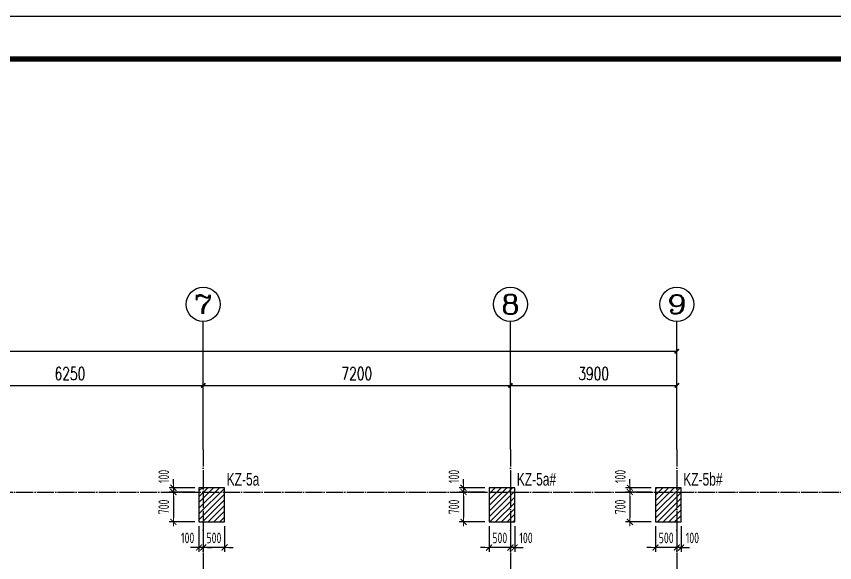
# Model space of a CAD drawing. Extents: x -441005 to 725361, y -182459 to 319313.
# Drawn here: x 6471 to 25648, y -57755 to -44950 of the extents above; entities that cross this region are included whole.
import ezdxf
from ezdxf.enums import TextEntityAlignment as Align

# ---------------------------------------------------------------- set-up
doc = ezdxf.new("R2010")
doc.units = 0
doc.header["$LTSCALE"] = 100
doc.linetypes.add('DOTE', pattern=[2.42, 2, -0.2, 0.02, -0.2])
doc.layers.get('0').update_dxf_attribs({"linetype": 'CONTINUOUS'})
doc.layers.get('Defpoints').update_dxf_attribs({"linetype": 'CONTINUOUS'})
for name, color, linetype in [('AXIS', 3, 'CONTINUOUS'), ('AXIS_TEXT', 7, 'CONTINUOUS'), ('COLU', 7, 'CONTINUOUS'), ('DOTE', 8, 'DOTE'), ('S审图修改', 2, 'CONTINUOUS'), ('TEXT', 7, 'CONTINUOUS'), ('图框', 7, 'CONTINUOUS')]:
    doc.layers.add(name, color=color, linetype=linetype)
doc.layers.add('COLU-平法定位', color=3, linetype='ByLayer', lineweight=18)
doc.layers.add('T填充图层(非模板)', color=251, linetype='CONTINUOUS', lineweight=0)
doc.styles.add('_TCH_AXIS', font='COMPLEX', dxfattribs={"bigfont": 'GBCBIG'})
doc.styles.add('_TCH_DIM_T3', font='simplex_.ttf', dxfattribs={"width": 0.705882, "bigfont": 'GBCBIG'})
doc.styles.add('BW_Dim', font='Bweng.shx', dxfattribs={"width": 0.7, "bigfont": 'hztxt.shx'})
doc.styles.add('COMPLEX', font='COMPLEX')
doc.styles.add('TCCAD_Dimension', font='Tssdeng.shx', dxfattribs={"width": 0.7, "bigfont": 'hztxt.shx'})
doc.dimstyles.new('_TCH_ARCH&&100', dxfattribs={"dimtxt": 297.5, "dimasz": 100, "dimexe": 250, "dimexo": 300, "dimgap": 126.25, "dimtad": 1, "dimdec": 0, "dimzin": 0, "dimdsep": 46, "dimtxsty": '_TCH_DIM_T3', "dimblk": 'ARCHTICK', "dimcen": 0.09, "dimclrt": 7, "dimazin": 2, "dimtfac": 1, "dimtdec": 0, "dimtix": 1, "dimtmove": 2, "dimatfit": 3, "dimfxl": 0, "dimtolj": 1, "dimtzin": 0, "dimarcsym": 0})
doc.dimstyles.new('TCCAD_100_100', dxfattribs={"dimtxt": 250, "dimasz": 100, "dimexe": 100, "dimexo": 100, "dimgap": 100, "dimtad": 1, "dimdec": 0, "dimzin": 0, "dimdsep": 46, "dimtxsty": 'TCCAD_Dimension', "dimblk": '_TCDBK100_100', "dimcen": 0, "dimclrt": 7, "dimadec": 0, "dimazin": 0, "dimtfac": 1, "dimtdec": 0, "dimtix": 1, "dimtmove": 2, "dimatfit": 3, "dimfxl": 0, "dimtolj": 1, "dimtzin": 0, "dimarcsym": 0})
pattern_1 = [(45, (0, 47000), (-67.35192, 67.35192), [])]

# ---------------------------------------------------------------- blocks, each defined once
blk = doc.blocks.new('_AXISO')
blk.add_circle((0, 0), 0.5)
at = {"layer": 'AXIS_TEXT', "style": 'COMPLEX', "width": 1.041667}
blk.add_attdef('A', text='', height=0.56, dxfattribs=at).set_placement((-0.25, -0.28), (0.25, -0.28), align=Align.FIT)
blk = doc.blocks.new('_ArchTick')
at = {"color": 0, "linetype": 'ByBlock', "const_width": 0.4}
blk.add_lwpolyline([(-0.5, -0.5), (0.5, 0.5)], dxfattribs=at)
blk = doc.blocks.new('*D905')
at = {"layer": 'AXIS', "color": 0, "lineweight": -2}
for p, q in [((4600, -54800), (4600, -53350)), ((10850, -54800), (10850, -53350)), ((4600, -53600), (10850, -53600))]:
    blk.add_line(p, q, dxfattribs=at)
at = {"layer": 'Defpoints', "color": 0}
for p in [(10850, -53600), (4600, -55100), (10850, -55100)]:
    blk.add_point(p, dxfattribs=at)
at = {"layer": 'AXIS', "color": 0, "lineweight": -2, "xscale": 100, "yscale": 100, "zscale": 100, "rotation": 180}
blk.add_blockref('_ArchTick', (4600, -53600), dxfattribs=at)
at = {"layer": 'AXIS', "color": 0, "lineweight": -2, "xscale": 100, "yscale": 100, "zscale": 100}
blk.add_blockref('_ArchTick', (10850, -53600), dxfattribs=at)
at = {"layer": 'AXIS', "color": 7, "insert": (7725, -53324), "char_height": 297.5, "attachment_point": 5, "style": '_TCH_DIM_T3'}
blk.add_mtext('\\A1;6250', dxfattribs=at)
blk = doc.blocks.new('*D913')
at = {"layer": 'AXIS', "color": 0, "lineweight": -2}
for p, q in [((-29800, -54800), (-29800, -52550)), ((21950, -54800), (21950, -52550)), ((-29800, -52800), (21950, -52800))]:
    blk.add_line(p, q, dxfattribs=at)
at = {"layer": 'Defpoints', "color": 0}
for p in [(21950, -52800), (-29800, -55100), (21950, -55100)]:
    blk.add_point(p, dxfattribs=at)
at = {"layer": 'AXIS', "color": 0, "lineweight": -2, "xscale": 100, "yscale": 100, "zscale": 100, "rotation": 180}
blk.add_blockref('_ArchTick', (-29800, -52800), dxfattribs=at)
at = {"layer": 'AXIS', "color": 0, "lineweight": -2, "xscale": 100, "yscale": 100, "zscale": 100}
blk.add_blockref('_ArchTick', (21950, -52800), dxfattribs=at)
at = {"layer": 'AXIS', "color": 7, "insert": (-3925, -52524), "char_height": 297.5, "attachment_point": 5, "style": '_TCH_DIM_T3'}
blk.add_mtext('\\A1;51750', dxfattribs=at)
blk = doc.blocks.new('*D914')
at = {"layer": 'AXIS', "color": 0, "lineweight": -2}
for p, q in [((10850, -54800), (10850, -53350)), ((18050, -54800), (18050, -53350)), ((10850, -53600), (18050, -53600))]:
    blk.add_line(p, q, dxfattribs=at)
at = {"layer": 'Defpoints', "color": 0}
for p in [(18050, -53600), (10850, -55100), (18050, -55100)]:
    blk.add_point(p, dxfattribs=at)
at = {"layer": 'AXIS', "color": 0, "lineweight": -2, "xscale": 100, "yscale": 100, "zscale": 100, "rotation": 180}
blk.add_blockref('_ArchTick', (10850, -53600), dxfattribs=at)
at = {"layer": 'AXIS', "color": 0, "lineweight": -2, "xscale": 100, "yscale": 100, "zscale": 100}
blk.add_blockref('_ArchTick', (18050, -53600), dxfattribs=at)
at = {"layer": 'AXIS', "color": 7, "insert": (14450, -53324), "char_height": 297.5, "attachment_point": 5, "style": '_TCH_DIM_T3'}
blk.add_mtext('\\A1;7200', dxfattribs=at)
blk = doc.blocks.new('*D915')
at = {"layer": 'AXIS', "color": 0, "lineweight": -2}
for p, q in [((18050, -54800), (18050, -53350)), ((21950, -54800), (21950, -53350)), ((18050, -53600), (21950, -53600))]:
    blk.add_line(p, q, dxfattribs=at)
at = {"layer": 'Defpoints', "color": 0}
for p in [(21950, -53600), (18050, -55100), (21950, -55100)]:
    blk.add_point(p, dxfattribs=at)
at = {"layer": 'AXIS', "color": 0, "lineweight": -2, "xscale": 100, "yscale": 100, "zscale": 100, "rotation": 180}
blk.add_blockref('_ArchTick', (18050, -53600), dxfattribs=at)
at = {"layer": 'AXIS', "color": 0, "lineweight": -2, "xscale": 100, "yscale": 100, "zscale": 100}
blk.add_blockref('_ArchTick', (21950, -53600), dxfattribs=at)
at = {"layer": 'AXIS', "color": 7, "insert": (20000, -53324), "char_height": 297.5, "attachment_point": 5, "style": '_TCH_DIM_T3'}
blk.add_mtext('\\A1;3900', dxfattribs=at)
blk = doc.blocks.new('_TCDBK100_100')
blk.add_line((-1, 0), (1, 0))
at = {"const_width": 0.25}
blk.add_lwpolyline([(-0.7, -0.7), (0.7, 0.7)], dxfattribs=at)
blk = doc.blocks.new('*D930')
at = {"layer": 'COLU-平法定位', "color": 0, "linetype": 'Continuous', "lineweight": -2}
for p, q in [((20850, -55900), (20850, -55800)), ((21350, -56000), (20750, -56000)), ((21350, -56100), (20750, -56100)), ((20850, -56000), (20850, -56100)), ((20850, -56200), (20850, -56300))]:
    blk.add_line(p, q, dxfattribs=at)
at = {"layer": 'Defpoints', "color": 0, "linetype": 'Continuous'}
for p in [(20850, -56100), (21450, -56000), (21450, -56100)]:
    blk.add_point(p, dxfattribs=at)
at = {"layer": 'COLU-平法定位', "color": 0, "linetype": 'Continuous', "lineweight": -2, "xscale": 100, "yscale": 100, "zscale": 100}
for p, rotation in [((20850, -56000), 270), ((20850, -56100), 90)]:
    blk.add_blockref('_TCDBK100_100', p, dxfattribs=dict(at, rotation=rotation))
at = {"layer": 'COLU-平法定位', "color": 7, "linetype": 'Continuous', "insert": (20625, -55735), "char_height": 250, "attachment_point": 5, "rotation": 90, "style": 'TCCAD_Dimension'}
blk.add_mtext('\\A1;100', dxfattribs=at)
blk = doc.blocks.new('*D931')
at = {"layer": 'COLU-平法定位', "color": 0, "linetype": 'Continuous', "lineweight": -2}
for p, q in [((21350, -56100), (20750, -56100)), ((20850, -56200), (20850, -56700)), ((21350, -56800), (20750, -56800))]:
    blk.add_line(p, q, dxfattribs=at)
at = {"layer": 'Defpoints', "color": 0, "linetype": 'Continuous'}
for p in [(21450, -56100), (20850, -56800), (21450, -56800)]:
    blk.add_point(p, dxfattribs=at)
at = {"layer": 'COLU-平法定位', "color": 0, "linetype": 'Continuous', "lineweight": -2, "xscale": 100, "yscale": 100, "zscale": 100}
for p, rotation in [((20850, -56100), 90), ((20850, -56800), 270)]:
    blk.add_blockref('_TCDBK100_100', p, dxfattribs=dict(at, rotation=rotation))
at = {"layer": 'COLU-平法定位', "color": 7, "linetype": 'Continuous', "insert": (20625, -56450), "char_height": 250, "attachment_point": 5, "rotation": 90, "style": 'TCCAD_Dimension'}
blk.add_mtext('\\A1;700', dxfattribs=at)
blk = doc.blocks.new('*D932')
at = {"layer": 'COLU-平法定位', "color": 0, "linetype": 'Continuous', "lineweight": -2}
for p, q in [((21950, -56900), (21950, -57500)), ((22050, -56900), (22050, -57500)), ((21850, -57400), (21750, -57400)), ((22050, -57400), (21950, -57400)), ((22150, -57400), (22250, -57400))]:
    blk.add_line(p, q, dxfattribs=at)
at = {"layer": 'Defpoints', "color": 0, "linetype": 'Continuous'}
for p in [(21950, -56800), (22050, -56800), (21950, -57400)]:
    blk.add_point(p, dxfattribs=at)
at = {"layer": 'COLU-平法定位', "color": 0, "linetype": 'Continuous', "lineweight": -2, "xscale": 100, "yscale": 100, "zscale": 100}
for p, rotation in [((21950, -57400), 2.334537313969202e-08), ((22050, -57400), 180.0000000233454)]:
    blk.add_blockref('_TCDBK100_100', p, dxfattribs=dict(at, rotation=rotation))
at = {"layer": 'COLU-平法定位', "color": 7, "linetype": 'Continuous', "insert": (22315, -57175), "char_height": 250, "attachment_point": 5, "rotation": 0, "style": 'TCCAD_Dimension'}
blk.add_mtext('\\A1;100', dxfattribs=at)
blk = doc.blocks.new('*D933')
at = {"layer": 'COLU-平法定位', "color": 0, "linetype": 'Continuous', "lineweight": -2}
for p, q in [((21450, -56900), (21450, -57500)), ((21950, -56900), (21950, -57500)), ((21350, -57400), (21250, -57400)), ((21950, -57400), (21450, -57400)), ((22050, -57400), (22150, -57400))]:
    blk.add_line(p, q, dxfattribs=at)
at = {"layer": 'Defpoints', "color": 0, "linetype": 'Continuous'}
for p in [(21450, -56800), (21950, -56800), (21450, -57400)]:
    blk.add_point(p, dxfattribs=at)
at = {"layer": 'COLU-平法定位', "color": 0, "linetype": 'Continuous', "lineweight": -2, "xscale": 100, "yscale": 100, "zscale": 100}
for p, rotation in [((21450, -57400), 2.334537313969202e-08), ((21950, -57400), 180.0000000233454)]:
    blk.add_blockref('_TCDBK100_100', p, dxfattribs=dict(at, rotation=rotation))
at = {"layer": 'COLU-平法定位', "color": 7, "linetype": 'Continuous', "insert": (21700, -57175), "char_height": 250, "attachment_point": 5, "rotation": 0, "style": 'TCCAD_Dimension'}
blk.add_mtext('\\A1;500', dxfattribs=at)
blk = doc.blocks.new('*D942')
at = {"layer": 'COLU-平法定位', "color": 0, "linetype": 'Continuous', "lineweight": -2}
for p, q in [((16950, -55900), (16950, -55800)), ((17450, -56000), (16850, -56000)), ((17450, -56100), (16850, -56100)), ((16950, -56000), (16950, -56100)), ((16950, -56200), (16950, -56300))]:
    blk.add_line(p, q, dxfattribs=at)
at = {"layer": 'Defpoints', "color": 0, "linetype": 'Continuous'}
for p in [(16950, -56100), (17550, -56000), (17550, -56100)]:
    blk.add_point(p, dxfattribs=at)
at = {"layer": 'COLU-平法定位', "color": 0, "linetype": 'Continuous', "lineweight": -2, "xscale": 100, "yscale": 100, "zscale": 100}
for p, rotation in [((16950, -56000), 270), ((16950, -56100), 90)]:
    blk.add_blockref('_TCDBK100_100', p, dxfattribs=dict(at, rotation=rotation))
at = {"layer": 'COLU-平法定位', "color": 7, "linetype": 'Continuous', "insert": (16725, -55735), "char_height": 250, "attachment_point": 5, "rotation": 90, "style": 'TCCAD_Dimension'}
blk.add_mtext('\\A1;100', dxfattribs=at)
blk = doc.blocks.new('*D943')
at = {"layer": 'COLU-平法定位', "color": 0, "linetype": 'Continuous', "lineweight": -2}
for p, q in [((17450, -56100), (16850, -56100)), ((16950, -56200), (16950, -56700)), ((17450, -56800), (16850, -56800))]:
    blk.add_line(p, q, dxfattribs=at)
at = {"layer": 'Defpoints', "color": 0, "linetype": 'Continuous'}
for p in [(17550, -56100), (16950, -56800), (17550, -56800)]:
    blk.add_point(p, dxfattribs=at)
at = {"layer": 'COLU-平法定位', "color": 0, "linetype": 'Continuous', "lineweight": -2, "xscale": 100, "yscale": 100, "zscale": 100}
for p, rotation in [((16950, -56100), 90), ((16950, -56800), 270)]:
    blk.add_blockref('_TCDBK100_100', p, dxfattribs=dict(at, rotation=rotation))
at = {"layer": 'COLU-平法定位', "color": 7, "linetype": 'Continuous', "insert": (16725, -56450), "char_height": 250, "attachment_point": 5, "rotation": 90, "style": 'TCCAD_Dimension'}
blk.add_mtext('\\A1;700', dxfattribs=at)
blk = doc.blocks.new('*D944')
at = {"layer": 'COLU-平法定位', "color": 0, "linetype": 'Continuous', "lineweight": -2}
for p, q in [((18050, -56900), (18050, -57500)), ((18150, -56900), (18150, -57500)), ((17950, -57400), (17850, -57400)), ((18150, -57400), (18050, -57400)), ((18250, -57400), (18350, -57400))]:
    blk.add_line(p, q, dxfattribs=at)
at = {"layer": 'Defpoints', "color": 0, "linetype": 'Continuous'}
for p in [(18050, -56800), (18150, -56800), (18050, -57400)]:
    blk.add_point(p, dxfattribs=at)
at = {"layer": 'COLU-平法定位', "color": 0, "linetype": 'Continuous', "lineweight": -2, "xscale": 100, "yscale": 100, "zscale": 100}
for p, rotation in [((18050, -57400), 2.334537313969202e-08), ((18150, -57400), 180.0000000233454)]:
    blk.add_blockref('_TCDBK100_100', p, dxfattribs=dict(at, rotation=rotation))
at = {"layer": 'COLU-平法定位', "color": 7, "linetype": 'Continuous', "insert": (18415, -57175), "char_height": 250, "attachment_point": 5, "rotation": 0, "style": 'TCCAD_Dimension'}
blk.add_mtext('\\A1;100', dxfattribs=at)
blk = doc.blocks.new('*D945')
at = {"layer": 'COLU-平法定位', "color": 0, "linetype": 'Continuous', "lineweight": -2}
for p, q in [((17550, -56900), (17550, -57500)), ((18050, -56900), (18050, -57500)), ((17450, -57400), (17350, -57400)), ((18050, -57400), (17550, -57400)), ((18150, -57400), (18250, -57400))]:
    blk.add_line(p, q, dxfattribs=at)
at = {"layer": 'Defpoints', "color": 0, "linetype": 'Continuous'}
for p in [(17550, -56800), (18050, -56800), (17550, -57400)]:
    blk.add_point(p, dxfattribs=at)
at = {"layer": 'COLU-平法定位', "color": 0, "linetype": 'Continuous', "lineweight": -2, "xscale": 100, "yscale": 100, "zscale": 100}
for p, rotation in [((17550, -57400), 2.334537313969202e-08), ((18050, -57400), 180.0000000233454)]:
    blk.add_blockref('_TCDBK100_100', p, dxfattribs=dict(at, rotation=rotation))
at = {"layer": 'COLU-平法定位', "color": 7, "linetype": 'Continuous', "insert": (17800, -57175), "char_height": 250, "attachment_point": 5, "rotation": 0, "style": 'TCCAD_Dimension'}
blk.add_mtext('\\A1;500', dxfattribs=at)
blk = doc.blocks.new('*D954')
at = {"layer": 'COLU-平法定位', "color": 0, "linetype": 'Continuous', "lineweight": -2}
for p, q in [((10150, -55900), (10150, -55800)), ((10650, -56000), (10050, -56000)), ((10650, -56100), (10050, -56100)), ((10150, -56000), (10150, -56100)), ((10150, -56200), (10150, -56300))]:
    blk.add_line(p, q, dxfattribs=at)
at = {"layer": 'Defpoints', "color": 0, "linetype": 'Continuous'}
for p in [(10150, -56100), (10750, -56000), (10750, -56100)]:
    blk.add_point(p, dxfattribs=at)
at = {"layer": 'COLU-平法定位', "color": 0, "linetype": 'Continuous', "lineweight": -2, "xscale": 100, "yscale": 100, "zscale": 100}
for p, rotation in [((10150, -56000), 270), ((10150, -56100), 90)]:
    blk.add_blockref('_TCDBK100_100', p, dxfattribs=dict(at, rotation=rotation))
at = {"layer": 'COLU-平法定位', "color": 7, "linetype": 'Continuous', "insert": (9925, -55735), "char_height": 250, "attachment_point": 5, "rotation": 90, "style": 'TCCAD_Dimension'}
blk.add_mtext('\\A1;100', dxfattribs=at)
blk = doc.blocks.new('*D955')
at = {"layer": 'COLU-平法定位', "color": 0, "linetype": 'Continuous', "lineweight": -2}
for p, q in [((10650, -56100), (10050, -56100)), ((10150, -56200), (10150, -56700)), ((10650, -56800), (10050, -56800))]:
    blk.add_line(p, q, dxfattribs=at)
at = {"layer": 'Defpoints', "color": 0, "linetype": 'Continuous'}
for p in [(10750, -56100), (10150, -56800), (10750, -56800)]:
    blk.add_point(p, dxfattribs=at)
at = {"layer": 'COLU-平法定位', "color": 0, "linetype": 'Continuous', "lineweight": -2, "xscale": 100, "yscale": 100, "zscale": 100}
for p, rotation in [((10150, -56100), 90), ((10150, -56800), 270)]:
    blk.add_blockref('_TCDBK100_100', p, dxfattribs=dict(at, rotation=rotation))
at = {"layer": 'COLU-平法定位', "color": 7, "linetype": 'Continuous', "insert": (9925, -56450), "char_height": 250, "attachment_point": 5, "rotation": 90, "style": 'TCCAD_Dimension'}
blk.add_mtext('\\A1;700', dxfattribs=at)
blk = doc.blocks.new('*D956')
at = {"layer": 'COLU-平法定位', "color": 0, "linetype": 'Continuous', "lineweight": -2}
for p, q in [((10850, -56900), (10850, -57500)), ((11350, -56900), (11350, -57500)), ((10750, -57400), (10650, -57400)), ((11350, -57400), (10850, -57400)), ((11450, -57400), (11550, -57400))]:
    blk.add_line(p, q, dxfattribs=at)
at = {"layer": 'Defpoints', "color": 0, "linetype": 'Continuous'}
for p in [(10850, -56800), (11350, -56800), (10850, -57400)]:
    blk.add_point(p, dxfattribs=at)
at = {"layer": 'COLU-平法定位', "color": 0, "linetype": 'Continuous', "lineweight": -2, "xscale": 100, "yscale": 100, "zscale": 100}
for p, rotation in [((10850, -57400), 2.334537313969202e-08), ((11350, -57400), 180.0000000233454)]:
    blk.add_blockref('_TCDBK100_100', p, dxfattribs=dict(at, rotation=rotation))
at = {"layer": 'COLU-平法定位', "color": 7, "linetype": 'Continuous', "insert": (11100, -57175), "char_height": 250, "attachment_point": 5, "rotation": 0, "style": 'TCCAD_Dimension'}
blk.add_mtext('\\A1;500', dxfattribs=at)
blk = doc.blocks.new('*D957')
at = {"layer": 'COLU-平法定位', "color": 0, "linetype": 'Continuous', "lineweight": -2}
for p, q in [((10750, -56900), (10750, -57500)), ((10850, -56900), (10850, -57500)), ((10650, -57400), (10550, -57400)), ((10850, -57400), (10750, -57400)), ((10950, -57400), (11050, -57400))]:
    blk.add_line(p, q, dxfattribs=at)
at = {"layer": 'Defpoints', "color": 0, "linetype": 'Continuous'}
for p in [(10750, -56800), (10850, -56800), (10750, -57400)]:
    blk.add_point(p, dxfattribs=at)
at = {"layer": 'COLU-平法定位', "color": 0, "linetype": 'Continuous', "lineweight": -2, "xscale": 100, "yscale": 100, "zscale": 100}
for p, rotation in [((10750, -57400), 2.334537313969202e-08), ((10850, -57400), 180.0000000233454)]:
    blk.add_blockref('_TCDBK100_100', p, dxfattribs=dict(at, rotation=rotation))
at = {"layer": 'COLU-平法定位', "color": 7, "linetype": 'Continuous', "insert": (10485, -57175), "char_height": 250, "attachment_point": 5, "rotation": 0, "style": 'TCCAD_Dimension'}
blk.add_mtext('\\A1;100', dxfattribs=at)
blk = doc.blocks.new('A2+1_2')
at = {"layer": '图框'}
blk.add_lwpolyline([(0, 0), (89100, 0), (89100, 42000), (0, 42000)], close=True, dxfattribs=at)
at = {"layer": '图框', "const_width": 120}
blk.add_lwpolyline([(2500, 1000), (88100, 1000), (88100, 41000), (2500, 41000)], close=True, dxfattribs=at)

msp = doc.modelspace()

# ---------------------------------------------------------------- hatches: boundary and pattern name
at = {"layer": 'S审图修改'}
h = msp.add_hatch(dxfattribs=at)
h.set_pattern_fill('ANSI31', color=256, scale=30, style=0)
h.set_pattern_definition(pattern_1)
h.paths.add_polyline_path([(11350, -56800), (11350, -56000), (10750, -56000), (10750, -56800)])
h = msp.add_hatch(dxfattribs=at)
h.set_pattern_fill('ANSI31', color=256, scale=30, style=0)
h.set_pattern_definition(pattern_1)
h.paths.add_polyline_path([(18150, -56800), (18150, -56000), (17550, -56000), (17550, -56800)])
at = {"layer": 'T填充图层(非模板)'}
h = msp.add_hatch(dxfattribs=at)
h.set_pattern_fill('ANSI31', color=6, scale=30, style=0)
h.set_pattern_definition([(45, (43125, 47000), (-67.35192, 67.35192), [])])
h.paths.add_polyline_path([(22050, -56800), (22050, -56000), (21450, -56000), (21450, -56800)])

# ---------------------------------------------------------------- linework, layer by layer
at = {"layer": 'AXIS'}
for p, q in [((10850, -55100), (10850, -52100)), ((18050, -55100), (18050, -52100)), ((21950, -55100), (21950, -52100))]:
    msp.add_line(p, q, dxfattribs=at)
at = {"layer": 'COLU'}
for points in [[(11350, -56800), (11350, -56000), (10750, -56000), (10750, -56800)], [(18150, -56800), (18150, -56000), (17550, -56000), (17550, -56800)], [(22050, -56800), (22050, -56000), (21450, -56000), (21450, -56800)]]:
    msp.add_lwpolyline(points, close=True, dxfattribs=at)
at = {"layer": 'DOTE', "ltscale": 2}
for p, q in [((10850, -55100), (10850, -70600)), ((18050, -55100), (18050, -64400)), ((21950, -55100), (21950, -70600)), ((-30800, -56100), (27400, -56100))]:
    msp.add_line(p, q, dxfattribs=at)

# ---------------------------------------------------------------- block references
msp.add_blockref('A2+1_2', (-40300, -86950))
at = {"layer": 'AXIS'}
ref = msp.add_blockref('_AXISO', (10850, -51700), dxfattribs=dict(at, xscale=800, yscale=800, zscale=800))
ref.add_attrib('A', '7', dxfattribs={"layer": 'AXIS_TEXT', "height": 452.5, "style": '_TCH_AXIS', "width": 1.5}).set_placement((10623.7, -51926.3), (11076.3, -51926.3), align=Align.FIT)
ref = msp.add_blockref('_AXISO', (18050, -51700), dxfattribs=dict(at, xscale=800, yscale=800, zscale=800))
ref.add_attrib('A', '8', dxfattribs={"layer": 'AXIS_TEXT', "height": 452.5, "style": '_TCH_AXIS', "width": 1.5}).set_placement((17823.7, -51926.3), (18276.3, -51926.3), align=Align.FIT)
ref = msp.add_blockref('_AXISO', (21950, -51700), dxfattribs=dict(at, xscale=800, yscale=800, zscale=800))
ref.add_attrib('A', '9', dxfattribs={"layer": 'AXIS_TEXT', "height": 452.5, "style": '_TCH_AXIS', "width": 1.5}).set_placement((21723.7, -51926.3), (22176.3, -51926.3), align=Align.FIT)

# ---------------------------------------------------------------- texts
at = {"layer": 'TEXT', "style": 'BW_Dim', "width": 0.7}
for s, p in [('KZ-5a', (11400, -55950, 0)), ('KZ-5a#', (18200, -55950, 0)), ('KZ-5b#', (22100, -55950, 0))]:
    msp.add_text(s, height=300, dxfattribs=at).set_placement(p)

# ---------------------------------------------------------------- dimensions: what is measured, and where the dimension line sits
at = {"layer": 'AXIS'}
for p1, p2, distance, picture, middle in [((-29800, -55100), (21950, -55100), 2300, '*D913', (-3925, -52523.6)), ((4600, -55100), (10850, -55100), 1500, '*D905', (7725, -53323.6)), ((10850, -55100), (18050, -55100), 1500, '*D914', (14450, -53323.6)), ((18050, -55100), (21950, -55100), 1500, '*D915', (20000, -53323.6))]:
    dim = msp.add_aligned_dim(p1=p1, p2=p2, distance=distance, dimstyle='_TCH_ARCH&&100', dxfattribs=at)
    dim.commit()
    dim.dimension.update_dxf_attribs({"geometry": picture, "text_midpoint": middle})
at = {"layer": 'COLU-平法定位', "linetype": 'Continuous'}
for base, p1, p2, angle, picture, middle in [((10150, -56100), (10750, -56000), (10750, -56100), 270, '*D954', (9925, -55735)), ((16950, -56100), (17550, -56000), (17550, -56100), 270, '*D942', (16725, -55735)), ((20850, -56100), (21450, -56000), (21450, -56100), 270, '*D930', (20625, -55735)), ((10750, -57400), (10850, -56800), (10750, -56800), 180, '*D957', (10485, -57175)), ((18050, -57400), (18150, -56800), (18050, -56800), 180, '*D944', (18415, -57175)), ((21950, -57400), (22050, -56800), (21950, -56800), 180, '*D932', (22315, -57175))]:
    dim = msp.add_linear_dim(base=base, p1=p1, p2=p2, angle=angle, dimstyle='TCCAD_100_100', dxfattribs=at)
    dim.commit()
    dim.dimension.update_dxf_attribs({"geometry": picture, "text_midpoint": middle, "dimtype": 160})
for base, p1, p2, angle, picture, middle in [((10150, -56800), (10750, -56100), (10750, -56800), 270, '*D955', (9925, -56450)), ((16950, -56800), (17550, -56100), (17550, -56800), 270, '*D943', (16725, -56450)), ((20850, -56800), (21450, -56100), (21450, -56800), 270, '*D931', (20625, -56450)), ((10850, -57400), (11350, -56800), (10850, -56800), 180, '*D956', (11100, -57175)), ((17550, -57400), (18050, -56800), (17550, -56800), 180, '*D945', (17800, -57175)), ((21450, -57400), (21950, -56800), (21450, -56800), 180, '*D933', (21700, -57175))]:
    dim = msp.add_linear_dim(base=base, p1=p1, p2=p2, angle=angle, dimstyle='TCCAD_100_100', dxfattribs=at)
    dim.commit()
    dim.dimension.update_dxf_attribs({"geometry": picture, "text_midpoint": middle})

doc.saveas('drawing.dxf')
